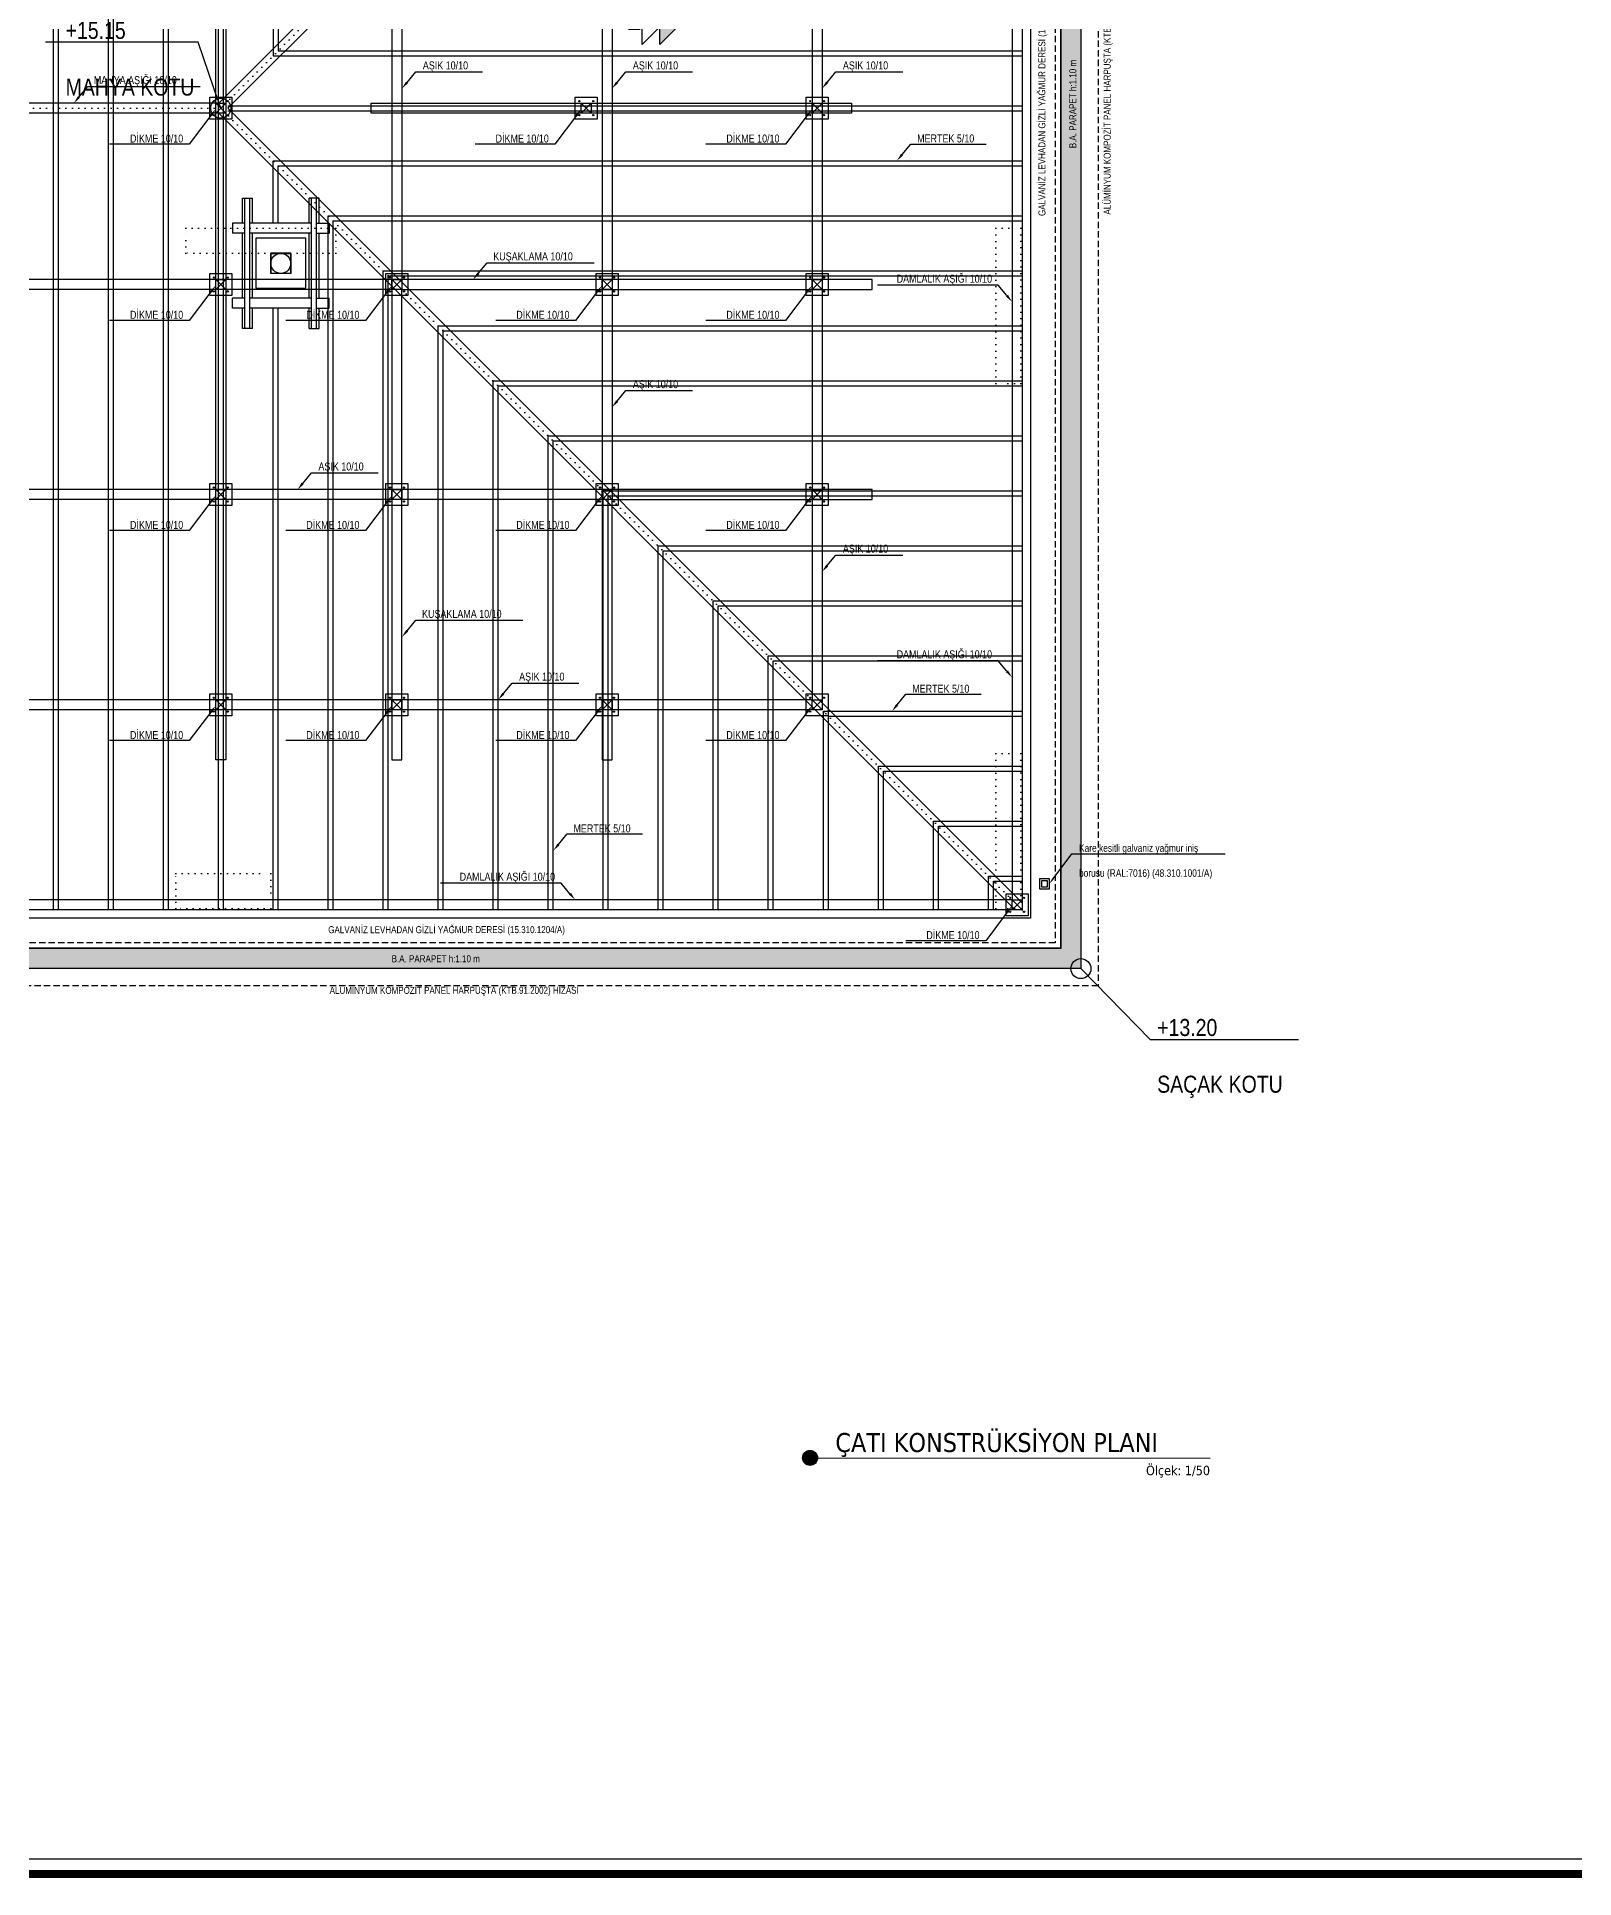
# Model space of a CAD drawing. Header units: inches. Extents: x 21 to 32698, y 13 to 3712.
# Drawn here: x 23726 to 25263, y 13 to 1853 of the extents above; entities that cross this region are included whole.
import ezdxf
from ezdxf import colors
from ezdxf.entities.mleader import LeaderData, LeaderLine
from ezdxf.enums import TextEntityAlignment as Align
from ezdxf.math import Vec2, Vec3

# ---------------------------------------------------------------- set-up
doc = ezdxf.new("R2010")
doc.units = ezdxf.units.IN
doc.header["$MEASUREMENT"] = 0
doc.linetypes.add('DOT', pattern=[6.35, 0, -6.35])
doc.linetypes.add('HIDDEN', pattern=[9.525, 6.35, -3.175])
for name, color, linetype, lineweight in [('Z_MİM_-KM-ALUMINIUM-20', 8, 'Continuous', 25), ('Z_MİM_-KM-BEAM-RAY', 8, 'DOT', 25), ('Z_MİM_-KM-DETL-TEXT', 8, 'Continuous', 25), ('Z_MİM_-KM-DRAINER', 8, 'Continuous', 25), ('Z_MİM_-KM-IRON-09', 8, 'Continuous', 25), ('Z_MİM_-KM-Pafta', 8, 'Continuous', 25), ('Z_MİM_-KM-PATTERN-00', 8, 'Continuous', 25), ('Z_MİM_-KM-PATTERN-09', 8, 'Continuous', 25), ('Z_MİM_-KM-RAIN GUTTER', 8, 'Continuous', 25), ('Z_MİM_-KM-ROOF-AŞIK', 8, 'Continuous', 25), ('Z_MİM_-KM-ROOF-DİKME', 8, 'Continuous', 25), ('Z_MİM_-KM-ROOF-KUŞAKLAMA', 8, 'Continuous', 25), ('Z_MİM_-KM-ROOF-MAHYA AŞIĞI', 8, 'Continuous', 25), ('Z_MİM_-KM-ROOF-MERTEK', 8, 'Continuous', 25), ('Z_MİM_-KM-ROOF-RAY', 8, 'DOT', 25), ('Z_MİM_-KM-SHAFT', 8, 'Continuous', 25), ('Z_MİM_-KM-STRC-CONCRETE', 8, 'Continuous', 25), ('Z_MİM_-KM-TEXT-DETAIL', 8, 'Continuous', 25), ('Z_MİM_-KM-TEXT-SYMB', 8, 'Continuous', 25), ('Z_MİM_-KM-WALL', 8, 'Continuous', 25), ('Z_MİM_00', 8, 'Continuous', 25)]:
    doc.layers.add(name, color=color, linetype=linetype, lineweight=lineweight)
doc.styles.add('-KM-OLCU', font='ARIALN.TTF')
doc.styles.add('Arial Narrow', font='ARIALN.TTF', dxfattribs={"height": 8})
doc.styles.add('STYLE1', font='arial.ttf', dxfattribs={"height": 1})
doc.styles.add('Tahoma', font='tahoma.ttf')
doc.styles.add('YAZI K.P. POZ', font='ARIALN.TTF', dxfattribs={"height": 10})

# ---------------------------------------------------------------- blocks, each defined once
blk = doc.blocks.new('*U10')
at = {"layer": 'Z_MİM_-KM-Pafta', "ltscale": 0.5, "const_width": 8}
blk.add_lwpolyline([(15, 3690), (6335, 3690), (6335, 0), (15, 0)], close=True, dxfattribs=at)
at = {"layer": 'Z_MİM_-KM-Pafta', "ltscale": 0.5}
blk.add_lwpolyline([(203.7, 3675), (6265, 3675, -0.414214), (6320, 3620), (6320, 70, -0.414214), (6265, 15), (85, 15, -0.414214), (30, 70), (30, 3499.6)], format="xyb", dxfattribs=at)
at = {"color": 7, "style": 'STYLE1'}
blk.add_attdef('00', (6133, 90.2), '', height=80.5, dxfattribs=at)
at = {"layer": 'Z_MİM_-KM-Pafta', "color": 7, "style": 'STYLE1'}
for tag, p, height in [('PAFTA_ADI', (5775.8, 251), 33), ('REVIZYON', (5855.9, 178.5), 12.9), ('OLCEK', (5855.9, 76), 12.9)]:
    blk.add_attdef(tag, p, '', height=height, dxfattribs=at)
blk = doc.blocks.new('*U74')
h = blk.add_hatch(color=256)
h.dxf.hatch_style = 1
edge = h.paths.add_edge_path()
edge.add_arc((0, 0), 5, 0, 360)
blk.add_line((0, 0), (266.6, -0.1))
blk.add_circle((0, 0), 5)
at = {"color": 7, "style": 'Tahoma', "flags": 8}
blk.add_attdef('VIEWNAME', text='', height=12.7, dxfattribs=at).set_placement((16.9, 0.1), align=Align.BOTTOM_LEFT)
blk.add_attdef('VPSCALE', text='', height=6.33, dxfattribs=at).set_placement((266.6, -5.3), align=Align.TOP_RIGHT)
blk = doc.blocks.new('-KM-Kolon_İz')
at = {"layer": 'Z_MİM_-KM-BEAM-RAY'}
for points in [[(2955, -920), (3105, -920), (3105, -945), (2955, -945)], [(3765, -920), (3790, -920), (3790, -1075), (3765, -1075)], [(3765, -1445), (3790, -1445), (3790, -1600), (3765, -1600)], [(2945, -1565), (3040, -1565), (3040, -1600), (2945, -1600)]]:
    blk.add_lwpolyline(points, close=True, dxfattribs=at)
blk = doc.blocks.new('A$C53B90D11')
at = {"layer": 'Z_MİM_-KM-TEXT-DETAIL', "color": 7, "insert": (57.1, 1.5, -100915.3), "char_height": 7, "width": 891.619, "attachment_point": 9, "rotation": 0.0108, "style": 'YAZI K.P. POZ'}
blk.add_mtext('\\pxi-2,l3,t4;GALVANİZ LEVHADAN GİZLİ YAĞMUR DERESİ{\\A1; }(15.310.1204/A)', dxfattribs=at)
blk = doc.blocks.new('A$C744C2893')
at = {"layer": 'Z_MİM_-KM-TEXT-DETAIL', "color": 7, "insert": (38, 2.5, -100915.3), "char_height": 7, "width": 891.619, "attachment_point": 9, "rotation": 0.0108, "style": 'YAZI K.P. POZ'}
blk.add_mtext('\\A1;\\pxi-3,l4,t4;B.A.^IPARAPET h:1.10 m', dxfattribs=at)
blk = doc.blocks.new('A$C90d01a21')
at = {"layer": 'Z_MİM_-KM-TEXT-DETAIL', "color": 7, "insert": (0, 15.5), "char_height": 7, "width": 337.922, "attachment_point": 1, "rotation": 0.0217, "style": 'YAZI K.P. POZ'}
blk.add_mtext('ALÜMİNYUM KOMPOZİT PANEL HARPUŞTA (KTB.91.2002) HİZASI', dxfattribs=at)
blk = doc.blocks.new('-KM_Baca_20_20')
at = {"layer": 'Z_MİM_-KM-SHAFT'}
blk.add_lwpolyline([(7744.1, 1199.7), (7764.1, 1199.7), (7764.1, 1179.7), (7744.1, 1179.7)], close=True, dxfattribs=at)
blk.add_circle((7754.1, 1189.7), 10, dxfattribs=at)
blk = doc.blocks.new('A$C1F356AB5')
at = {"layer": 'Z_MİM_-KM-ROOF-AŞIK'}
for p, q in [((629.2, 105.1), (616.7, 105.1)), ((616.7, 105.1), (616.7, 95.1)), ((629.2, 95.1), (616.7, 95.1)), ((695.9, 105.1), (634.2, 105.1)), ((695.9, 95.1), (634.2, 95.1)), ((700.9, 105.1), (713.4, 105.1)), ((700.9, 95.1), (713.4, 95.1)), ((713.4, 105.1), (713.4, 95.1)), ((629.2, 30.1), (616.7, 30.1)), ((616.7, 20.1), (616.7, 30.1)), ((629.2, 20.1), (616.7, 20.1)), ((695.9, 30.1), (634.2, 30.1)), ((695.9, 20.1), (634.2, 20.1)), ((700.9, 30.1), (713.4, 30.1)), ((700.9, 20.1), (713.4, 20.1)), ((713.4, 20.1), (713.4, 30.1))]:
    blk.add_line(p, q, dxfattribs=at)
at = {"layer": 'Z_MİM_-KM-ROOF-KUŞAKLAMA'}
for p, q in [((626.7, 105.1), (626.7, 130.1)), ((626.7, 130.1), (636.7, 130.1)), ((636.7, 105.1), (636.7, 130.1)), ((693.4, 105.1), (693.4, 130.1)), ((703.4, 130.1), (693.4, 130.1)), ((703.4, 105.1), (703.4, 130.1)), ((626.7, 30.7), (626.7, 95.1)), ((636.7, 30.7), (636.7, 95.1)), ((693.4, 30.7), (693.4, 95.1)), ((703.4, 30.7), (703.4, 95.1)), ((626.7, 0), (626.7, 20.1)), ((636.7, 0), (636.7, 20.7)), ((693.4, 0), (693.4, 20.7)), ((703.4, 0), (703.4, 20.7)), ((636.7, 0), (626.7, 0)), ((693.4, 0), (703.4, 0))]:
    blk.add_line(p, q, dxfattribs=at)
at = {"layer": 'Z_MİM_-KM-ROOF-MERTEK'}
for p, q in [((629.2, 0), (629.2, 130.1)), ((634.2, 0), (634.2, 130.1)), ((695.9, 0), (695.9, 130.1)), ((700.9, 0), (700.9, 130.1))]:
    blk.add_line(p, q, dxfattribs=at)
at = {"layer": 'Z_MİM_-KM-WALL', "ltscale": 2}
for points in [[(640, 40.1), (690, 40.1), (690, 90.1), (640, 90.1)], [(655, 55.1), (675, 55.1), (675, 75.1), (655, 75.1)]]:
    blk.add_lwpolyline(points, close=True, dxfattribs=at)
blk = doc.blocks.new('*U322')
for p, q in [((50, 0), (0, 50)), ((0, -50), (0, 50)), ((67.8, 0), (17.8, 50)), ((17.8, 32.2), (17.8, 50)), ((0, -50), (50, 0)), ((17.8, -50), (67.8, 0)), ((17.8, -50), (17.8, -32.2))]:
    blk.add_line(p, q)
at = {"layer": 'Z_MİM_-KM-PATTERN-00'}
for points in [[(67.8, 0), (50, 0), (17.8, 50), (17.8, 32.2)], [(67.8, 0), (17.8, -50), (50, 0), (17.8, -32.2)]]:
    blk.add_solid(points, dxfattribs=at)
at = {"color": 7, "insert": (-13.6, -36.5), "char_height": 12, "attachment_point": 1, "rotation": 90, "style": '-KM-OLCU'}
blk.add_mtext_dynamic_manual_height_columns('EĞİM % ', width=2146.306, gutter_width=500, heights=[0], dxfattribs=at)
at = {"color": 7, "insert": (43.4, 4.4), "char_height": 6, "attachment_point": 1, "style": '-KM-OLCU'}
blk.add_mtext_dynamic_manual_height_columns('EĞİM YÖNÜ', width=2146.306, gutter_width=500, heights=[0], dxfattribs=at)
at = {"color": 7, "style": '-KM-OLCU'}
blk.add_attdef('AÇISI', (-16.9, 15.5), '', height=12, rotation=90, dxfattribs=at)
blk = doc.blocks.new('_Origin')
at = {"linetype": 'ByBlock'}
blk.add_line((0, 0), (-1, 0), dxfattribs=at)
blk.add_circle((0, 0), 0.5, dxfattribs=at)
blk = doc.blocks.new('*U324')
for p, q in [((23429.4, 1722.7), (23439.4, 1732.7)), ((23439.4, 1722.7), (23429.4, 1732.7))]:
    blk.add_line(p, q)
at = {"ltscale": 0.2}
blk.add_lwpolyline([(23439.4, 1722.7), (23429.4, 1722.7), (23429.4, 1732.7), (23439.4, 1732.7)], close=True, dxfattribs=at)
at = {"layer": 'Z_MİM_-KM-IRON-09', "ltscale": 0.2}
blk.add_lwpolyline([(23445.4, 1716.7), (23423.4, 1716.7), (23423.4, 1738.7), (23445.4, 1738.7)], close=True, dxfattribs=at)
for centre in [(23427.5, 1734.7), (23441.4, 1734.7), (23427.5, 1720.8), (23441.4, 1720.8)]:
    blk.add_circle(centre, 0.621, dxfattribs=at)
at = {"layer": 'Z_MİM_-KM-DETL-TEXT', "color": 7}
ml = blk.add_multileader_mtext('Standard', dxfattribs=at)
ml.set_content('\\A1;{\\fMicrosoft Sans Serif|b0|i0|c162|p34;\\W0.8;DİKME 10/10}', color=7, style='Arial Narrow')
ml.set_leader_properties()
ml.build(insert=Vec2(0, 0))
ml.multileader.update_dxf_attribs({"text_left_attachment_type": 6, "text_right_attachment_type": 6, "dogleg_length": 5, "arrow_head_size": 8})
ctx = ml.context
ctx.base_point, ctx.char_height, ctx.arrow_head_size, ctx.landing_gap_size, ctx.plane_origin = Vec3(23341.6, 1691.8), 8, 8, 2.11, Vec3(23265.8, 1759.2)
ctx.left_attachment, ctx.right_attachment = 6, 6
notes = []
notes.append((ctx, [(0, (1, 1, 0), (23403, 1691.8), (-1, 0), 5.28, [(0, [(23429.4, 1726.7)], 0, [])])]))
ctx.mtext.insert, ctx.mtext.width, ctx.mtext.line_spacing_factor, ctx.mtext.flow_direction = Vec3(23343.7, 1701.4), 112.052, 2, 5
for ctx, leaders in notes:
    for number, flags, end, landing, length, lines in leaders:
        leader = LeaderData()
        leader.index, (leader.has_last_leader_line, leader.has_dogleg_vector, leader.attachment_direction) = number, flags
        leader.last_leader_point, leader.dogleg_vector, leader.dogleg_length = Vec3(end), Vec3(landing), length
        for number, points, colour, breaks in lines:
            line = LeaderLine()
            line.index, line.vertices, line.color, line.breaks = number, Vec3.list(points), colors.encode_raw_color(colour), breaks
            leader.lines.append(line)
        ctx.leaders.append(leader)
blk = doc.blocks.new('*U330')
at = {"layer": 'Z_MİM_-KM-DETL-TEXT', "color": 7}
ml = blk.add_multileader_mtext('Standard', dxfattribs=at)
ml.set_content('\\A1;{\\fMicrosoft Sans Serif|b0|i0|c162|p34;\\W0.8;DAMLALIK AŞIĞI 10/10}', color=7, style='Arial Narrow')
ml.set_leader_properties()
ml.build(insert=Vec2(0, 0))
ml.multileader.update_dxf_attribs({"text_left_attachment_type": 6, "text_right_attachment_type": 6, "dogleg_length": 5, "arrow_head_size": 8})
ctx = ml.context
ctx.base_point, ctx.char_height, ctx.arrow_head_size, ctx.landing_gap_size, ctx.plane_origin = Vec3(-117.5, 16.7), 8, 8, 2.11, Vec3(-165.7, -32.5)
ctx.left_attachment, ctx.right_attachment = 6, 6
notes = []
notes.append((ctx, [(0, (1, 1, 0), (-13.9, 16.7), (-1, 0), 5.28, [(0, [(0, 0)], 0, [])])]))
ctx.mtext.insert, ctx.mtext.width, ctx.mtext.line_spacing_factor, ctx.mtext.flow_direction = Vec3(-115.4, 27.1), 112.052, 2, 5
for ctx, leaders in notes:
    for number, flags, end, landing, length, lines in leaders:
        leader = LeaderData()
        leader.index, (leader.has_last_leader_line, leader.has_dogleg_vector, leader.attachment_direction) = number, flags
        leader.last_leader_point, leader.dogleg_vector, leader.dogleg_length = Vec3(end), Vec3(landing), length
        for number, points, colour, breaks in lines:
            line = LeaderLine()
            line.index, line.vertices, line.color, line.breaks = number, Vec3.list(points), colors.encode_raw_color(colour), breaks
            leader.lines.append(line)
        ctx.leaders.append(leader)
blk = doc.blocks.new('*U333')
at = {"layer": 'Z_MİM_-KM-DETL-TEXT', "color": 7}
ml = blk.add_multileader_mtext('Standard', dxfattribs=at)
ml.set_content('\\A1;{\\fMicrosoft Sans Serif|b0|i0|c162|p34;\\W0.8;MAHYA AŞIĞI 10/10}', color=7, style='Arial Narrow')
ml.set_leader_properties()
ml.build(insert=Vec2(0, 0))
ml.multileader.update_dxf_attribs({"text_left_attachment_type": 6, "text_right_attachment_type": 6, "dogleg_length": 5, "arrow_head_size": 8})
ctx = ml.context
ctx.base_point, ctx.char_height, ctx.arrow_head_size, ctx.landing_gap_size, ctx.plane_origin = Vec3(19.2, 16.7), 8, 8, 2.11, Vec3(165.7, -32.5)
ctx.left_attachment, ctx.right_attachment, ctx.text_align_type = 6, 6, 2
notes = []
notes.append((ctx, [(0, (1, 1, 0), (13.9, 16.7), (1, 0), 5.28, [(0, [(0, 0)], 0, [])])]))
ctx.mtext.insert, ctx.mtext.width, ctx.mtext.alignment, ctx.mtext.line_spacing_factor, ctx.mtext.flow_direction = Vec3(103, 27.1), 112.052, 3, 2, 5
for ctx, leaders in notes:
    for number, flags, end, landing, length, lines in leaders:
        leader = LeaderData()
        leader.index, (leader.has_last_leader_line, leader.has_dogleg_vector, leader.attachment_direction) = number, flags
        leader.last_leader_point, leader.dogleg_vector, leader.dogleg_length = Vec3(end), Vec3(landing), length
        for number, points, colour, breaks in lines:
            line = LeaderLine()
            line.index, line.vertices, line.color, line.breaks = number, Vec3.list(points), colors.encode_raw_color(colour), breaks
            leader.lines.append(line)
        ctx.leaders.append(leader)
blk = doc.blocks.new('*U334')
at = {"layer": 'Z_MİM_-KM-DETL-TEXT', "color": 7}
ml = blk.add_multileader_mtext('Standard', dxfattribs=at)
ml.set_content('\\A1;{\\fMicrosoft Sans Serif|b0|i0|c162|p34;\\W0.8;AŞIK 10/10}', color=7, style='Arial Narrow')
ml.set_leader_properties()
ml.build(insert=Vec2(0, 0))
ml.multileader.update_dxf_attribs({"text_left_attachment_type": 6, "text_right_attachment_type": 6, "dogleg_length": 5, "arrow_head_size": 8})
ctx = ml.context
ctx.base_point, ctx.char_height, ctx.arrow_head_size, ctx.landing_gap_size, ctx.plane_origin = Vec3(19.2, 16.7), 8, 8, 2.11, Vec3(165.7, -32.5)
ctx.left_attachment, ctx.right_attachment, ctx.text_align_type = 6, 6, 2
notes = []
notes.append((ctx, [(0, (1, 1, 0), (13.9, 16.7), (1, 0), 5.28, [(0, [(0, 0)], 0, [])])]))
ctx.mtext.insert, ctx.mtext.width, ctx.mtext.alignment, ctx.mtext.line_spacing_factor, ctx.mtext.flow_direction = Vec3(66.1, 27.1), 112.052, 3, 2, 5
for ctx, leaders in notes:
    for number, flags, end, landing, length, lines in leaders:
        leader = LeaderData()
        leader.index, (leader.has_last_leader_line, leader.has_dogleg_vector, leader.attachment_direction) = number, flags
        leader.last_leader_point, leader.dogleg_vector, leader.dogleg_length = Vec3(end), Vec3(landing), length
        for number, points, colour, breaks in lines:
            line = LeaderLine()
            line.index, line.vertices, line.color, line.breaks = number, Vec3.list(points), colors.encode_raw_color(colour), breaks
            leader.lines.append(line)
        ctx.leaders.append(leader)
blk = doc.blocks.new('*U335')
at = {"layer": 'Z_MİM_-KM-DETL-TEXT', "color": 7}
ml = blk.add_multileader_mtext('Standard', dxfattribs=at)
ml.set_content('\\A1;{\\fMicrosoft Sans Serif|b0|i0|c162|p34;\\W0.8;MERTEK 5/10}', color=7, style='Arial Narrow')
ml.set_leader_properties()
ml.build(insert=Vec2(0, 0))
ml.multileader.update_dxf_attribs({"text_left_attachment_type": 6, "text_right_attachment_type": 6, "dogleg_length": 5, "arrow_head_size": 8})
ctx = ml.context
ctx.base_point, ctx.char_height, ctx.arrow_head_size, ctx.landing_gap_size, ctx.plane_origin = Vec3(19.2, 16.7), 8, 8, 2.11, Vec3(165.7, -32.5)
ctx.left_attachment, ctx.right_attachment, ctx.text_align_type = 6, 6, 2
notes = []
notes.append((ctx, [(0, (1, 1, 0), (13.9, 16.7), (1, 0), 5.28, [(0, [(0, 0)], 0, [])])]))
ctx.mtext.insert, ctx.mtext.width, ctx.mtext.alignment, ctx.mtext.line_spacing_factor, ctx.mtext.flow_direction = Vec3(77.3, 26.3), 112.052, 3, 2, 5
for ctx, leaders in notes:
    for number, flags, end, landing, length, lines in leaders:
        leader = LeaderData()
        leader.index, (leader.has_last_leader_line, leader.has_dogleg_vector, leader.attachment_direction) = number, flags
        leader.last_leader_point, leader.dogleg_vector, leader.dogleg_length = Vec3(end), Vec3(landing), length
        for number, points, colour, breaks in lines:
            line = LeaderLine()
            line.index, line.vertices, line.color, line.breaks = number, Vec3.list(points), colors.encode_raw_color(colour), breaks
            leader.lines.append(line)
        ctx.leaders.append(leader)
blk = doc.blocks.new('*U336')
at = {"layer": 'Z_MİM_-KM-DETL-TEXT', "color": 7}
ml = blk.add_multileader_mtext('Standard', dxfattribs=at)
ml.set_content('\\A1;{\\fMicrosoft Sans Serif|b0|i0|c162|p34;\\W0.8;KUŞAKLAMA 10/10}', color=7, style='Arial Narrow')
ml.set_leader_properties()
ml.build(insert=Vec2(0, 0))
ml.multileader.update_dxf_attribs({"text_left_attachment_type": 6, "text_right_attachment_type": 6, "dogleg_length": 5, "arrow_head_size": 8})
ctx = ml.context
ctx.base_point, ctx.char_height, ctx.arrow_head_size, ctx.landing_gap_size, ctx.plane_origin = Vec3(19.2, 16.7), 8, 8, 2.11, Vec3(165.7, -32.5)
ctx.left_attachment, ctx.right_attachment, ctx.text_align_type = 6, 6, 2
notes = []
notes.append((ctx, [(0, (1, 1, 0), (13.9, 16.7), (1, 0), 5.28, [(0, [(0, 0)], 0, [])])]))
ctx.mtext.insert, ctx.mtext.width, ctx.mtext.alignment, ctx.mtext.line_spacing_factor, ctx.mtext.flow_direction = Vec3(99.6, 27.1), 112.052, 3, 2, 5
for ctx, leaders in notes:
    for number, flags, end, landing, length, lines in leaders:
        leader = LeaderData()
        leader.index, (leader.has_last_leader_line, leader.has_dogleg_vector, leader.attachment_direction) = number, flags
        leader.last_leader_point, leader.dogleg_vector, leader.dogleg_length = Vec3(end), Vec3(landing), length
        for number, points, colour, breaks in lines:
            line = LeaderLine()
            line.index, line.vertices, line.color, line.breaks = number, Vec3.list(points), colors.encode_raw_color(colour), breaks
            leader.lines.append(line)
        ctx.leaders.append(leader)
blk = doc.blocks.new('*U337')
at = {"layer": 'Z_MİM_-KM-DRAINER'}
for points in [[(155.2, 12.5), (145.2, 12.5), (145.2, 2.5), (155.2, 2.5)], [(153.2, 10.5), (147.2, 10.5), (147.2, 4.5), (153.2, 4.5)]]:
    blk.add_lwpolyline(points, close=True, dxfattribs=at)
at = {"layer": 'Z_MİM_-KM-DETL-TEXT', "color": 7}
ml = blk.add_multileader_mtext('Standard', dxfattribs=at)
ml.set_content('{\\fArial|b0|i0|c162|p34;\\W0.8;Kare kesitli galvaniz yağmur iniş borusu (RAL:7016)\\H1.00004x; (48.310.1001/A\\H0.99996x;)}', color=7, style='Arial Narrow')
ml.set_leader_properties()
ml.build(insert=Vec2(0, 0))
ml.multileader.update_dxf_attribs({"text_left_attachment_type": 6, "text_right_attachment_type": 6, "dogleg_length": 5, "arrow_head_size": 6})
ctx = ml.context
ctx.base_point, ctx.char_height, ctx.arrow_head_size, ctx.plane_origin = Vec3(182.8, 37.2), 7.5, 6, Vec3(268.1, 148.9)
ctx.left_attachment, ctx.right_attachment = 6, 6
notes = []
notes.append((ctx, [(0, (1, 1, 0), (177.8, 37.2), (1, 0), 5, [(0, [(155.2, 7.5)], 0, [])])]))
ctx.mtext.insert, ctx.mtext.width, ctx.mtext.defined_height, ctx.mtext.line_spacing_factor, ctx.mtext.flow_direction = Vec3(184.8, 46.9), 144.822, 1.83, 2, 5
for ctx, leaders in notes:
    for number, flags, end, landing, length, lines in leaders:
        leader = LeaderData()
        leader.index, (leader.has_last_leader_line, leader.has_dogleg_vector, leader.attachment_direction) = number, flags
        leader.last_leader_point, leader.dogleg_vector, leader.dogleg_length = Vec3(end), Vec3(landing), length
        for number, points, colour, breaks in lines:
            line = LeaderLine()
            line.index, line.vertices, line.color, line.breaks = number, Vec3.list(points), colors.encode_raw_color(colour), breaks
            leader.lines.append(line)
        ctx.leaders.append(leader)

msp = doc.modelspace()

# ---------------------------------------------------------------- hatches: boundary and pattern name
at = {"layer": 'Z_MİM_-KM-PATTERN-09'}
h = msp.add_hatch(dxfattribs=at)
h.set_pattern_fill('ANSI33', color=256)
h.set_pattern_definition([(45, (21209.84, 982.0826), (-4.490128, 4.490128), []), (45, (21214.3304, 982.0826), (-4.490128, 4.490128), [3.175, -1.5875])])
h.paths.add_polyline_path([(24769.8, 922.1), (21149.8, 922.1), (21149.8, 1577.1), (20859.8, 1577.1), (20859.8, 2642.1), (24769.8, 2642.1)])
h.paths.add_polyline_path([(24749.8, 942.1), (21169.8, 942.1), (21169.8, 1597.1), (20879.8, 1597.1), (20879.8, 2622.1), (24749.8, 2622.1)], flags=16)

# ---------------------------------------------------------------- linework, layer by layer
at = {"layer": 'Z_MİM_-KM-ALUMINIUM-20', "linetype": 'HIDDEN'}
for points in [[(24787.1, 904.8), (21132.6, 904.8), (21132.6, 1559.8), (20842.6, 1559.8), (20842.6, 2659.3), (24787.1, 2659.3)], [(24744.1, 947.8), (21175.6, 947.8), (21175.6, 1602.8), (20885.6, 1602.8), (20885.6, 2616.3), (24744.1, 2616.3)]]:
    msp.add_lwpolyline(points, close=True, dxfattribs=at)
at = {"layer": 'Z_MİM_-KM-RAIN GUTTER'}
for points in [[(24749.3, 942.6), (21170.3, 942.6), (21170.3, 1597.6), (20880.3, 1597.6), (20880.3, 2621.6), (24749.3, 2621.6)], [(24719.3, 972.6), (21200.3, 972.6), (21200.3, 1627.6), (20910.3, 1627.6), (20910.3, 2591.6), (24719.3, 2591.6)]]:
    msp.add_lwpolyline(points, close=True, dxfattribs=at)
at = {"layer": 'Z_MİM_-KM-ROOF-AŞIK'}
for points in [[(24711, 980.9), (21208.6, 980.9), (21208.6, 1635.9), (20918.6, 1635.9), (20918.6, 2583.3), (24711, 2583.3)], [(24701, 990.9), (21218.6, 990.9), (21218.6, 1645.9), (20928.6, 1645.9), (20928.6, 2573.3), (24701, 2573.3)], [(24511, 1180.9), (21408.6, 1180.9), (21408.6, 1835.9), (21118.6, 1835.9), (21118.6, 2383.3), (24511, 2383.3)], [(24501, 1190.9), (21418.6, 1190.9), (21418.6, 1845.9), (21128.6, 1845.9), (21128.6, 2373.3), (24501, 2373.3)], [(24301, 1390.9), (21618.6, 1390.9), (21618.6, 2045.9), (21328.6, 2045.9), (21328.6, 2173.3), (24301, 2173.3)], [(24291, 1400.9), (21628.6, 1400.9), (21628.6, 2055.9), (21338.6, 2055.9), (21338.6, 2163.3), (24291, 2163.3)], [(24091, 1600.9), (21828.6, 1600.9), (21828.6, 1963.3), (24091, 1963.3)], [(24081, 1610.9), (21838.6, 1610.9), (21838.6, 1953.3), (24081, 1953.3)]]:
    msp.add_lwpolyline(points, close=True, dxfattribs=at)
at = {"layer": 'Z_MİM_-KM-ROOF-KUŞAKLAMA'}
for points in [[(23904.8, 1130.9), (23904.8, 2412.6), (23914.8, 2412.6), (23914.8, 1130.9)], [(24091, 1130.9), (24091, 1600.9), (24561, 1600.9), (24561, 1610.9), (24081, 1610.9), (24081, 1130.9)], [(24301, 1130.9), (24301, 1390.9), (24561, 1390.9), (24561, 1400.9), (24291, 1400.9), (24291, 1130.9)]]:
    msp.add_lwpolyline(points, close=True, dxfattribs=at)
msp.add_lwpolyline([(24060.3, 1777.1), (24060.3, 1787.1), (24540.3, 1787.1), (24540.3, 1777.1), (24060.3, 1777.1)], dxfattribs=at)
at = {"layer": 'Z_MİM_-KM-ROOF-MAHYA AŞIĞI', "ltscale": 1.5}
for p, q in [((23907.8, 1787.1), (24704, 2583.3)), ((23916.9, 1782.1), (24711, 2576.2)), ((23907.8, 1787.1), (22011.9, 1787.1)), ((23907.8, 1777.1), (22011.9, 1777.1)), ((24704, 980.9), (23907.8, 1777.1)), ((24711, 988), (23916.9, 1782.1))]:
    msp.add_line(p, q, dxfattribs=at)
at = {"layer": 'Z_MİM_-KM-ROOF-MERTEK'}
for p, q in [((23916.9, 1784.6), (24711, 1784.6)), ((23916.9, 1779.6), (24711, 1779.6))]:
    msp.add_line(p, q, dxfattribs=at)
for points in [[(23742.3, 2583.3), (23742.3, 980.9)], [(23747.3, 2583.3), (23747.3, 980.9)], [(23797.3, 2583.3), (23797.3, 980.9)], [(23802.3, 2583.3), (23802.3, 980.9)], [(23852.3, 2583.3), (23852.3, 980.9)], [(23857.3, 2583.3), (23857.3, 980.9)], [(23907.3, 2583.3), (23907.3, 980.9)], [(23912.3, 2583.3), (23912.3, 980.9)], [(23962.3, 2583.3), (23962.3, 1834.6), (24711, 1834.6)], [(23967.3, 2583.3), (23967.3, 1839.6), (24711, 1839.6)], [(23962.3, 1667.1), (23962.3, 1729.6), (24711, 1729.6)], [(23967.3, 1667.1), (23967.3, 1724.6), (24711, 1724.6)], [(24017.3, 980.9), (24017.3, 1674.6), (24711, 1674.6)], [(24022.3, 980.9), (24022.3, 1669.6), (24711, 1669.6)], [(24072.3, 980.9), (24072.3, 1619.6), (24711, 1619.6)], [(24077.3, 980.9), (24077.3, 1614.6), (24711, 1614.6)], [(23962.3, 980.9), (23962.3, 1582.1)], [(23967.3, 980.9), (23967.3, 1582.1)], [(24127.3, 980.9), (24127.3, 1564.6), (24711, 1564.6)], [(24132.3, 980.9), (24132.3, 1559.6), (24711, 1559.6)], [(24182.3, 980.9), (24182.3, 1509.6), (24711, 1509.6)], [(24187.3, 980.9), (24187.3, 1504.6), (24711, 1504.6)], [(24237.3, 980.9), (24237.3, 1454.6), (24711, 1454.6)], [(24242.3, 980.9), (24242.3, 1449.6), (24711, 1449.6)], [(24292.3, 980.9), (24292.3, 1399.6), (24711, 1399.6)], [(24297.3, 980.9), (24297.3, 1394.6), (24711, 1394.6)], [(24347.3, 980.9), (24347.3, 1344.6), (24711, 1344.6)], [(24352.3, 980.9), (24352.3, 1339.6), (24711, 1339.6)], [(24402.3, 980.9), (24402.3, 1289.6), (24711, 1289.6)], [(24407.3, 980.9), (24407.3, 1284.6), (24711, 1284.6)], [(24457.3, 980.9), (24457.3, 1234.6), (24711, 1234.6)], [(24462.3, 980.9), (24462.3, 1229.6), (24711, 1229.6)], [(24512.3, 980.9), (24512.3, 1179.6), (24711, 1179.6)], [(24517.3, 980.9), (24517.3, 1174.6), (24711, 1174.6)], [(24567.3, 980.9), (24567.3, 1124.6), (24711, 1124.6)], [(24572.3, 980.9), (24572.3, 1119.6), (24711, 1119.6)], [(24622.3, 980.9), (24622.3, 1069.6), (24711, 1069.6)], [(24627.3, 980.9), (24627.3, 1064.6), (24711, 1064.6)], [(24677.3, 980.9), (24677.3, 1014.6), (24711, 1014.6)], [(24682.3, 980.9), (24682.3, 1009.6), (24711, 1009.6)]]:
    msp.add_lwpolyline(points, dxfattribs=at)
at = {"layer": 'Z_MİM_-KM-ROOF-RAY'}
for p, q in [((23909.8, 1782.1), (24711, 2583.3)), ((23909.8, 1782.1), (22009.8, 1782.1)), ((24711, 980.9), (23909.8, 1782.1))]:
    msp.add_line(p, q, dxfattribs=at)
at = {"layer": 'Z_MİM_-KM-STRC-CONCRETE'}
for points in [[(24769.8, 922.1), (21149.8, 922.1), (21149.8, 1577.1), (20859.8, 1577.1), (20859.8, 2642.1), (24769.8, 2642.1)], [(24749.8, 942.1), (21169.8, 942.1), (21169.8, 1597.1), (20879.8, 1597.1), (20879.8, 2622.1), (24749.8, 2622.1)]]:
    msp.add_lwpolyline(points, close=True, dxfattribs=at)

# ---------------------------------------------------------------- block references
at = {"layer": 'Z_MİM_-KM-BEAM-RAY'}
msp.add_blockref('-KM-Kolon_İz', (20919.8, 2582.1), dxfattribs=at)
at = {"layer": 'Z_MİM_-KM-ROOF-DİKME'}
for p in [(475.4, 54.4), (840.9, 54.4), (1071.6, 54.4), (475.4, -121.8), (651.6, -121.8), (861.6, -121.8), (1071.6, -121.8), (475.4, -331.8), (651.6, -331.8), (861.6, -331.8), (1071.6, -331.8), (475.4, -541.8), (651.6, -541.8), (861.6, -541.8), (1071.6, -541.8), (1271.6, -741.8)]:
    msp.add_blockref('*U324', p, dxfattribs=at)
at = {"layer": 'Z_MİM_-KM-ROOF-KUŞAKLAMA'}
msp.add_blockref('A$C1F356AB5', (23304.8, 1562), dxfattribs=at)
at = {"layer": 'Z_MİM_-KM-SHAFT'}
msp.add_blockref('-KM_Baca_20_20', (16215.7, 437.3), dxfattribs=at)
at = {"layer": 'Z_MİM_-KM-TEXT-DETAIL'}
for name, p, rotation in [('A$C90d01a21', (24808.1, 1675.8), 90), ('A$C53B90D11', (24737.9, 1853.9, 0), 90.01082637590699), ('A$C744C2893', (24767.8, 1792.4), 90), ('A$C53B90D11', (24196.8, 954, 0), 0.0108263759069669)]:
    msp.add_blockref(name, p, dxfattribs=dict(at, rotation=rotation))
for name, p in [('A$C744C2893', (24130.9, 925.9)), ('A$C90d01a21', (24018.7, 888.4))]:
    msp.add_blockref(name, p, dxfattribs=at)
at = {"layer": 'Z_MİM_-KM-TEXT-SYMB'}
ref = msp.add_blockref('*U322', (24331, 1895.8), dxfattribs=at)
ref.add_attrib('AÇISI', '17', (24314.4, 1911.3), dxfattribs={"layer": '0', "color": 7, "height": 12, "rotation": 90, "style": '-KM-OLCU'})
ref = msp.add_blockref('*U74', (24499, 433.1), dxfattribs=dict(at, xscale=1.5, yscale=1.5, zscale=1.5))
ref.add_attrib('VIEWNAME', 'ÇATI KONSTRÜKSİYON PLANI', dxfattribs={"layer": '0', "color": 7, "height": 18.984, "style": 'Tahoma'}).set_placement((24524.3, 433.3), align=Align.BOTTOM_LEFT)
ref.add_attrib('VPSCALE', 'Ölçek: 1/50', dxfattribs={"layer": '0', "color": 7, "height": 9.497, "style": 'Tahoma'}).set_placement((24898.9, 425.3), align=Align.TOP_RIGHT)
at = {"layer": 'Z_MİM_00'}
for name, p in [('*U10', (20262.5, 17.1)), ('*U334', (24091, 1801.8)), ('*U334', (24301, 1801.8)), ('*U334', (24511, 1801.8)), ('*U333', (23762.9, 1787.1)), ('*U335', (24585.9, 1729.6)), ('*U336', (24162.2, 1610.9)), ('*U330', (24701, 1588.6)), ('*U334', (24301, 1483.2)), ('*U334', (23986.6, 1400.9)), ('*U334', (24511, 1318.8)), ('*U336', (24091, 1253.6)), ('*U330', (24701, 1213.2)), ('*U334', (24187.3, 1190.9)), ('*U335', (24581, 1179.6)), ('*U335', (24242.3, 1040)), ('*U337', (24583.1, 999.5)), ('*U330', (24264.1, 990.9))]:
    msp.add_blockref(name, p, dxfattribs=at)

# ---------------------------------------------------------------- leaders
at = {"layer": 'Z_MİM_-KM-DETL-TEXT', "color": 7}
ml = msp.add_multileader_mtext('Standard', dxfattribs=at)
ml.set_content('+15.15\\PMAHYA KOTU', color=7, style='Arial Narrow')
ml.set_leader_properties()
ml.set_arrow_properties(name='ORIGIN')
ml.build(insert=Vec2(0, 0))
ml.multileader.update_dxf_attribs({"text_left_attachment_type": 6, "text_right_attachment_type": 6, "dogleg_length": 5, "arrow_head_size": 20})
ctx = ml.context
ctx.base_point, ctx.char_height, ctx.arrow_head_size, ctx.plane_origin = Vec3(23752.7, 1848), 17, 20, Vec3(23854.7, 1983.1)
ctx.left_attachment, ctx.right_attachment = 6, 6
notes = []
notes.append((ctx, [(0, (1, 1, 0), (23887.4, 1848), (-1, 0), 5, [(0, [(23909.8, 1782.1)], 0, [])])]))
ctx.mtext.insert, ctx.mtext.width, ctx.mtext.line_spacing_factor, ctx.mtext.flow_direction = Vec3(23754.7, 1868.4), 168.884, 2, 5
ml = msp.add_multileader_mtext('Standard', dxfattribs=at)
ml.set_content('+13.20 \\PSAÇAK KOTU', color=7, style='Arial Narrow')
ml.set_leader_properties()
ml.set_arrow_properties(name='ORIGIN')
ml.build(insert=Vec2(0, 0))
ml.multileader.update_dxf_attribs({"text_left_attachment_type": 6, "text_right_attachment_type": 6, "dogleg_length": 5, "arrow_head_size": 20})
ctx = ml.context
ctx.base_point, ctx.char_height, ctx.arrow_head_size, ctx.plane_origin = Vec3(24844.1, 851.3), 17, 20, Vec3(24714.7, 1123.1)
ctx.left_attachment, ctx.right_attachment = 6, 6
notes.append((ctx, [(0, (1, 1, 0), (24839.1, 851.3), (1, 0), 5, [(0, [(24769.8, 922.1)], 0, [])])]))
ctx.mtext.insert, ctx.mtext.width, ctx.mtext.line_spacing_factor, ctx.mtext.flow_direction = Vec3(24846.1, 871.8), 168.884, 2, 5
for ctx, leaders in notes:
    for number, flags, end, landing, length, lines in leaders:
        leader = LeaderData()
        leader.index, (leader.has_last_leader_line, leader.has_dogleg_vector, leader.attachment_direction) = number, flags
        leader.last_leader_point, leader.dogleg_vector, leader.dogleg_length = Vec3(end), Vec3(landing), length
        for number, points, colour, breaks in lines:
            line = LeaderLine()
            line.index, line.vertices, line.color, line.breaks = number, Vec3.list(points), colors.encode_raw_color(colour), breaks
            leader.lines.append(line)
        ctx.leaders.append(leader)

doc.saveas('drawing.dxf')
